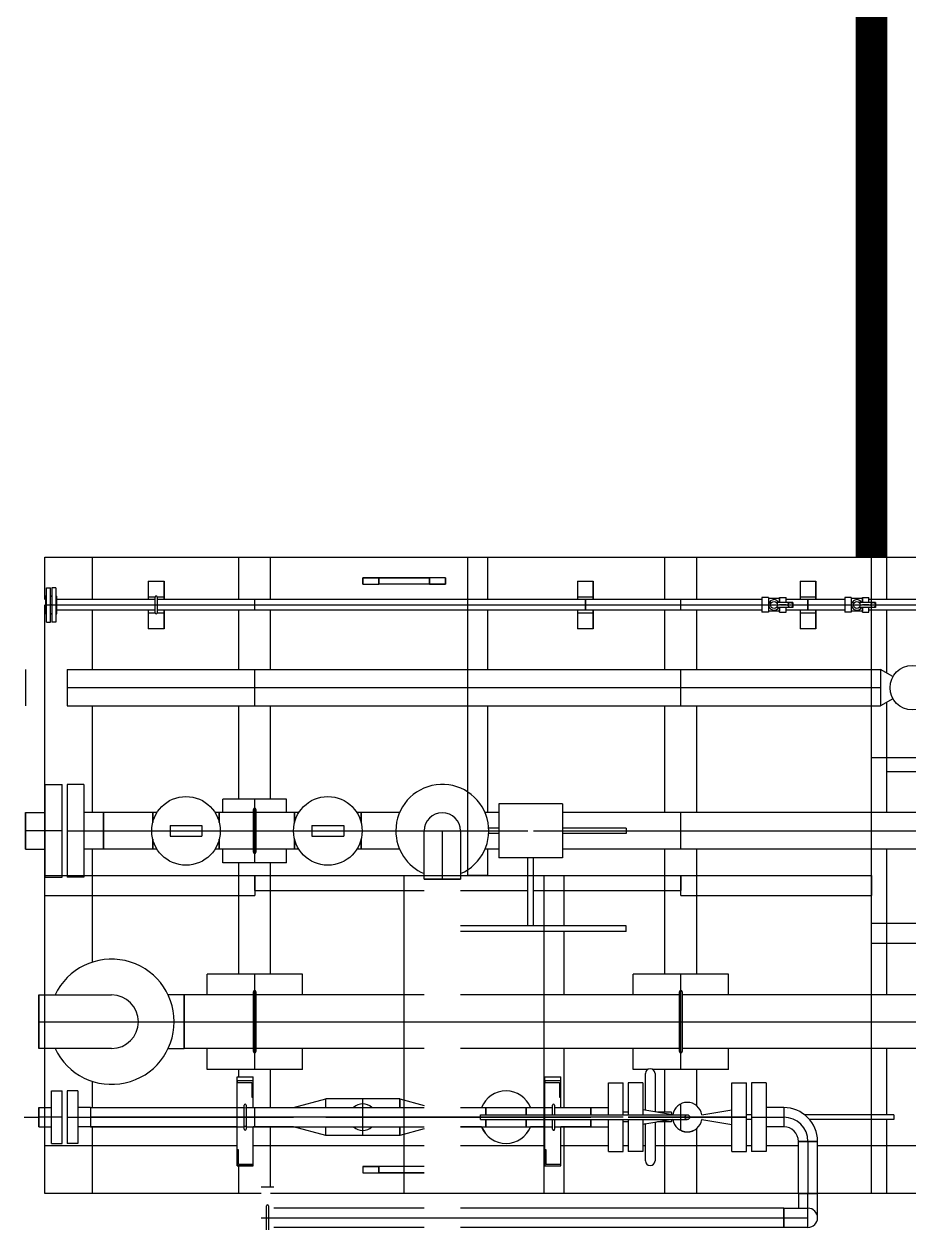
# Model space of a CAD drawing. Header units: inches. Extents: x 517790 to 538444, y 301815 to 302461.
# Drawn here: x 517889.064 to 517891.691, y 302305.883 to 302309.46 of the extents above; entities that cross this region are included whole.
import ezdxf

# ---------------------------------------------------------------- set-up
doc = ezdxf.new("R2010")
doc.units = ezdxf.units.IN
doc.header["$MEASUREMENT"] = 0
doc.layers.add('电气-接地设计-接地线', color=3, linetype='接地线')
doc.layers.add('硅胶总平面底图 工艺装置区', color=253, linetype='Continuous')
doc.styles.add('EESLTYPE', font='TXT.shx')
doc.linetypes.add('接地线', pattern='A,500,["/",EESLTYPE,S=200,R=0,X=0,Y=-100],-200,60,-200', length=960)

msp = doc.modelspace()

# ---------------------------------------------------------------- linework, layer by layer
at = {"layer": '电气-接地设计-接地线', "color": 1, "linetype": '接地线', "ltscale": 0.005, "const_width": 0.0944}
msp.add_lwpolyline([(517891.5799, 302307.8785), (517891.5799, 302321.5662)], dxfattribs=at)
at = {"layer": '硅胶总平面底图 工艺装置区', "color": 253, "linetype": 'Continuous', "lineweight": -3}
for p, q in [((517889.1255, 302307.7526), (517889.1255, 302307.8785)), ((517889.1255, 302307.8785), (517894.9933, 302307.8785)), ((517889.1255, 302307.8785), (517889.2671, 302307.8785)), ((517889.1255, 302307.7526), (517889.1255, 302307.8785)), ((517889.2671, 302307.7526), (517889.2671, 302307.8785)), ((517889.7014, 302307.7526), (517889.7014, 302307.8785)), ((517889.7014, 302307.8785), (517889.7958, 302307.8785)), ((517889.7958, 302307.7526), (517889.7958, 302307.8785)), ((517890.381, 302307.7526), (517890.381, 302307.8785)), ((517890.381, 302307.8785), (517890.4405, 302307.8785)), ((517890.4405, 302307.7526), (517890.4405, 302307.8785)), ((517890.9663, 302307.7526), (517890.9663, 302307.8785)), ((517890.9663, 302307.8785), (517891.0607, 302307.8785)), ((517891.0607, 302307.7526), (517891.0607, 302307.8785)), ((517891.5799, 302307.7526), (517891.5799, 302307.8785)), ((517891.5799, 302307.8785), (517891.6252, 302307.8785)), ((517891.6252, 302307.7526), (517891.6252, 302307.8785)), ((517889.4323, 302307.8077), (517889.4795, 302307.8077)), ((517889.4323, 302307.8077), (517889.4795, 302307.8077)), ((517889.4323, 302307.8077), (517889.4323, 302307.7526)), ((517889.4323, 302307.8077), (517889.4323, 302307.7526)), ((517889.4795, 302307.7526), (517889.4795, 302307.8077)), ((517889.4795, 302307.8077), (517889.4795, 302307.7526)), ((517890.0695, 302307.8171), (517890.0695, 302307.7982)), ((517890.0695, 302307.7982), (517890.0695, 302307.8171)), ((517890.1167, 302307.8171), (517890.0695, 302307.8171)), ((517890.0695, 302307.8171), (517890.1167, 302307.8171)), ((517890.0695, 302307.7982), (517890.1167, 302307.7982)), ((517890.0695, 302307.7982), (517890.1167, 302307.7982)), ((517890.1167, 302307.7982), (517890.1167, 302307.8171)), ((517890.1167, 302307.8171), (517890.1167, 302307.7982)), ((517890.1167, 302307.8171), (517890.2678, 302307.8171)), ((517890.2678, 302307.8171), (517890.1167, 302307.8171)), ((517890.1167, 302307.7982), (517890.1167, 302307.8171)), ((517890.2678, 302307.7982), (517890.1167, 302307.7982)), ((517890.2678, 302307.7982), (517890.1167, 302307.7982)), ((517890.315, 302307.8171), (517890.2678, 302307.8171)), ((517890.315, 302307.8171), (517890.2678, 302307.8171)), ((517890.2678, 302307.8171), (517890.2678, 302307.7982)), ((517890.2678, 302307.7982), (517890.2678, 302307.8171)), ((517890.2678, 302307.7982), (517890.2678, 302307.8171)), ((517890.2678, 302307.7982), (517890.315, 302307.7982)), ((517890.315, 302307.7982), (517890.2678, 302307.7982)), ((517890.315, 302307.7982), (517890.315, 302307.8171)), ((517890.315, 302307.8171), (517890.315, 302307.7982)), ((517890.7067, 302307.8077), (517890.7067, 302307.7526)), ((517890.7067, 302307.8077), (517890.7067, 302307.7526)), ((517890.7067, 302307.8077), (517890.7539, 302307.8077)), ((517890.7067, 302307.8077), (517890.7539, 302307.8077)), ((517890.7539, 302307.7526), (517890.7539, 302307.8077)), ((517890.7539, 302307.8077), (517890.7539, 302307.7526)), ((517891.3675, 302307.8077), (517891.4147, 302307.8077)), ((517891.3675, 302307.8077), (517891.4147, 302307.8077)), ((517891.3675, 302307.8077), (517891.3675, 302307.7526)), ((517891.3675, 302307.8077), (517891.3675, 302307.7526)), ((517891.4147, 302307.7526), (517891.4147, 302307.8077)), ((517891.4147, 302307.8077), (517891.4147, 302307.7526)), ((517889.1274, 302307.7631), (517889.1274, 302307.7369)), ((517889.1302, 302307.7631), (517889.1274, 302307.7631)), ((517889.1302, 302307.7369), (517889.1302, 302307.7878)), ((517889.1302, 302307.7878), (517889.1422, 302307.7878)), ((517889.1422, 302307.7369), (517889.1422, 302307.7878)), ((517889.1422, 302307.7631), (517889.1464, 302307.7631)), ((517889.1464, 302307.7631), (517889.1422, 302307.7631)), ((517889.1464, 302307.7878), (517889.1464, 302307.7369)), ((517889.1585, 302307.7878), (517889.1464, 302307.7878)), ((517889.1585, 302307.7878), (517889.1585, 302307.7369)), ((517889.1585, 302307.7631), (517889.1613, 302307.7631)), ((517889.1613, 302307.7369), (517889.1613, 302307.7631)), ((517889.4323, 302307.7605), (517889.4323, 302307.7526)), ((517889.4323, 302307.7605), (517889.4323, 302307.7526)), ((517889.4531, 302307.7605), (517889.4323, 302307.7605)), ((517889.4531, 302307.7605), (517889.4323, 302307.7605)), ((517889.4531, 302307.7133), (517889.4531, 302307.7605)), ((517889.4795, 302307.7605), (517889.4588, 302307.7605)), ((517889.4795, 302307.7605), (517889.4588, 302307.7605)), ((517889.4588, 302307.7605), (517889.4588, 302307.7133)), ((517889.4795, 302307.7526), (517889.4795, 302307.7605)), ((517889.4795, 302307.7526), (517889.4795, 302307.7605)), ((517890.7067, 302307.7605), (517890.7067, 302307.7526)), ((517890.7067, 302307.7605), (517890.7067, 302307.7526)), ((517890.7539, 302307.7605), (517890.7067, 302307.7605)), ((517890.7539, 302307.7605), (517890.7067, 302307.7605)), ((517890.7539, 302307.7526), (517890.7539, 302307.7605)), ((517890.7539, 302307.7526), (517890.7539, 302307.7605)), ((517891.2544, 302307.7586), (517891.2544, 302307.7369)), ((517891.2739, 302307.7586), (517891.2544, 302307.7586)), ((517891.2739, 302307.7586), (517891.2739, 302307.7369)), ((517891.3069, 302307.744), (517891.3069, 302307.7586)), ((517891.3069, 302307.7586), (517891.3264, 302307.7586)), ((517891.3264, 302307.744), (517891.3264, 302307.7586)), ((517891.4147, 302307.7605), (517891.3675, 302307.7605)), ((517891.4147, 302307.7605), (517891.3675, 302307.7605)), ((517891.3675, 302307.7605), (517891.3675, 302307.7526)), ((517891.3675, 302307.7605), (517891.3675, 302307.7526)), ((517891.4147, 302307.7526), (517891.4147, 302307.7605)), ((517891.4147, 302307.7526), (517891.4147, 302307.7605)), ((517891.5003, 302307.7586), (517891.5003, 302307.7369)), ((517891.5198, 302307.7586), (517891.5003, 302307.7586)), ((517891.5198, 302307.7586), (517891.5198, 302307.7369)), ((517891.5527, 302307.744), (517891.5527, 302307.7586)), ((517891.5527, 302307.7586), (517891.5722, 302307.7586)), ((517891.5722, 302307.744), (517891.5722, 302307.7586)), ((517889.1255, 302307.7211), (517889.1255, 302307.7369)), ((517889.1255, 302307.1206), (517889.1255, 302307.7211)), ((517889.1274, 302307.7369), (517889.1274, 302307.7106)), ((517889.1274, 302307.7369), (517889.1438, 302307.7369)), ((517889.1302, 302307.6859), (517889.1302, 302307.7369)), ((517889.1422, 302307.7369), (517889.1438, 302307.7369)), ((517889.1422, 302307.6859), (517889.1422, 302307.7369)), ((517889.1464, 302307.7369), (517889.1448, 302307.7369)), ((517889.1448, 302307.7369), (517889.1613, 302307.7369)), ((517889.1464, 302307.7369), (517889.1464, 302307.6859)), ((517889.1585, 302307.7369), (517889.1585, 302307.6859)), ((517889.4531, 302307.7526), (517889.1613, 302307.7526)), ((517889.1613, 302307.7106), (517889.1613, 302307.7369)), ((517889.1613, 302307.7369), (517889.4531, 302307.7369)), ((517889.4531, 302307.7211), (517889.1613, 302307.7211)), ((517889.2671, 302307.5454), (517889.2671, 302307.7211)), ((517889.4323, 302307.7211), (517889.4323, 302307.6661)), ((517889.4323, 302307.7211), (517889.4323, 302307.6661)), ((517889.4323, 302307.7211), (517889.4323, 302307.7133)), ((517889.4323, 302307.7211), (517889.4323, 302307.7133)), ((517889.4531, 302307.7369), (517889.4588, 302307.7369)), ((517891.2544, 302307.7526), (517889.4588, 302307.7526)), ((517889.4588, 302307.7369), (517891.2544, 302307.7369)), ((517891.2544, 302307.7211), (517889.4588, 302307.7211)), ((517889.4795, 302307.6661), (517889.4795, 302307.7211)), ((517889.4795, 302307.7211), (517889.4795, 302307.6661)), ((517889.4795, 302307.7133), (517889.4795, 302307.7211)), ((517889.4795, 302307.7133), (517889.4795, 302307.7211)), ((517889.7014, 302307.5454), (517889.7014, 302307.7211)), ((517889.7486, 302307.7211), (517889.7486, 302307.7526)), ((517889.7958, 302307.5454), (517889.7958, 302307.7211)), ((517890.381, 302307.7211), (517890.381, 302307.7526)), ((517890.381, 302307.5454), (517890.381, 302307.7211)), ((517890.4405, 302307.5454), (517890.4405, 302307.7211)), ((517890.7067, 302307.7211), (517890.7067, 302307.7133)), ((517890.7067, 302307.7211), (517890.7067, 302307.7133)), ((517890.7067, 302307.7211), (517890.7067, 302307.6661)), ((517890.7067, 302307.7211), (517890.7067, 302307.6661)), ((517890.7303, 302307.7526), (517890.7303, 302307.7211)), ((517890.7303, 302307.7211), (517890.7303, 302307.7526)), ((517890.7539, 302307.7133), (517890.7539, 302307.7211)), ((517890.7539, 302307.7133), (517890.7539, 302307.7211)), ((517890.7539, 302307.6661), (517890.7539, 302307.7211)), ((517890.7539, 302307.7211), (517890.7539, 302307.6661)), ((517890.9663, 302307.5454), (517890.9663, 302307.7211)), ((517891.0135, 302307.7211), (517891.0135, 302307.7526)), ((517891.0607, 302307.5454), (517891.0607, 302307.7211)), ((517891.2544, 302307.7369), (517891.2709, 302307.7369)), ((517891.2544, 302307.7369), (517891.2544, 302307.7152)), ((517891.2544, 302307.7369), (517891.2709, 302307.7369)), ((517891.2709, 302307.7369), (517891.2739, 302307.7369)), ((517891.3069, 302307.7556), (517891.2739, 302307.7556)), ((517891.2739, 302307.7369), (517891.2803, 302307.7369)), ((517891.2739, 302307.7369), (517891.2739, 302307.7152)), ((517891.2803, 302307.7369), (517891.3069, 302307.7369)), ((517891.3461, 302307.744), (517891.2976, 302307.744)), ((517891.3461, 302307.7298), (517891.2976, 302307.7298)), ((517891.3069, 302307.7556), (517891.3069, 302307.744)), ((517891.3069, 302307.7369), (517891.3069, 302307.7369)), ((517891.3264, 302307.7369), (517891.3069, 302307.7369)), ((517891.3069, 302307.7298), (517891.3069, 302307.7182)), ((517891.3069, 302307.7152), (517891.3069, 302307.7298)), ((517891.3099, 302307.7369), (517891.3461, 302307.7369)), ((517891.5003, 302307.7526), (517891.3264, 302307.7526)), ((517891.3264, 302307.7152), (517891.3264, 302307.7298)), ((517891.5003, 302307.7211), (517891.3264, 302307.7211)), ((517891.3461, 302307.744), (517891.3461, 302307.7369)), ((517891.3461, 302307.7369), (517891.3461, 302307.7298)), ((517891.3461, 302307.7369), (517891.5003, 302307.7369)), ((517891.3675, 302307.7211), (517891.3675, 302307.7133)), ((517891.3675, 302307.7211), (517891.3675, 302307.7133)), ((517891.3675, 302307.7211), (517891.3675, 302307.6661)), ((517891.3675, 302307.7211), (517891.3675, 302307.6661)), ((517891.3911, 302307.7211), (517891.3911, 302307.7526)), ((517891.3911, 302307.7526), (517891.3911, 302307.7211)), ((517891.4147, 302307.7133), (517891.4147, 302307.7211)), ((517891.4147, 302307.7133), (517891.4147, 302307.7211)), ((517891.4147, 302307.6661), (517891.4147, 302307.7211)), ((517891.4147, 302307.7211), (517891.4147, 302307.6661)), ((517891.5003, 302307.7369), (517891.5168, 302307.7369)), ((517891.5003, 302307.7369), (517891.5003, 302307.7152)), ((517891.5003, 302307.7369), (517891.5168, 302307.7369)), ((517891.5168, 302307.7369), (517891.5198, 302307.7369)), ((517891.5527, 302307.7556), (517891.5198, 302307.7556)), ((517891.5198, 302307.7369), (517891.5262, 302307.7369)), ((517891.5198, 302307.7369), (517891.5198, 302307.7152)), ((517891.5262, 302307.7369), (517891.5527, 302307.7369)), ((517891.5919, 302307.744), (517891.5434, 302307.744)), ((517891.5919, 302307.7298), (517891.5434, 302307.7298)), ((517891.5527, 302307.7556), (517891.5527, 302307.744)), ((517891.5527, 302307.7369), (517891.5527, 302307.7369)), ((517891.5722, 302307.7369), (517891.5527, 302307.7369)), ((517891.5527, 302307.7298), (517891.5527, 302307.7182)), ((517891.5527, 302307.7152), (517891.5527, 302307.7298)), ((517891.5557, 302307.7369), (517891.5919, 302307.7369)), ((517891.7522, 302307.7526), (517891.5722, 302307.7526)), ((517891.5722, 302307.7152), (517891.5722, 302307.7298)), ((517891.7522, 302307.7211), (517891.5722, 302307.7211)), ((517891.5799, 302307.7211), (517891.5799, 302307.7526)), ((517891.5799, 302307.5454), (517891.5799, 302307.7211)), ((517891.5919, 302307.744), (517891.5919, 302307.7369)), ((517891.5919, 302307.7369), (517891.5919, 302307.7298)), ((517891.5919, 302307.7369), (517891.7522, 302307.7369)), ((517891.6252, 302307.5346), (517891.6252, 302307.7211)), ((517889.1302, 302307.7106), (517889.1274, 302307.7106)), ((517889.1302, 302307.6859), (517889.1422, 302307.6859)), ((517889.1422, 302307.7106), (517889.1464, 302307.7106)), ((517889.1464, 302307.7106), (517889.1422, 302307.7106)), ((517889.1585, 302307.6859), (517889.1464, 302307.6859)), ((517889.1585, 302307.7106), (517889.1613, 302307.7106)), ((517889.4323, 302307.7133), (517889.4531, 302307.7133)), ((517889.4323, 302307.7133), (517889.4531, 302307.7133)), ((517889.4588, 302307.7133), (517889.4795, 302307.7133)), ((517889.4588, 302307.7133), (517889.4795, 302307.7133)), ((517890.7067, 302307.7133), (517890.7539, 302307.7133)), ((517890.7067, 302307.7133), (517890.7539, 302307.7133)), ((517891.2739, 302307.7152), (517891.2544, 302307.7152)), ((517891.3069, 302307.7182), (517891.2739, 302307.7182)), ((517891.3069, 302307.7152), (517891.3264, 302307.7152)), ((517891.3675, 302307.7133), (517891.4147, 302307.7133)), ((517891.3675, 302307.7133), (517891.4147, 302307.7133)), ((517891.5198, 302307.7152), (517891.5003, 302307.7152)), ((517891.5527, 302307.7182), (517891.5198, 302307.7182)), ((517891.5527, 302307.7152), (517891.5722, 302307.7152)), ((517889.4795, 302307.6661), (517889.4323, 302307.6661)), ((517889.4795, 302307.6661), (517889.4323, 302307.6661)), ((517890.7539, 302307.6661), (517890.7067, 302307.6661)), ((517890.7539, 302307.6661), (517890.7067, 302307.6661)), ((517891.4147, 302307.6661), (517891.3675, 302307.6661)), ((517891.4147, 302307.6661), (517891.3675, 302307.6661)), ((517889.0686, 302307.5454), (517889.0686, 302307.4914)), ((517889.1916, 302307.5454), (517889.1916, 302307.4375)), ((517889.1916, 302307.5454), (517891.6064, 302307.5454)), ((517889.7486, 302307.4375), (517889.7486, 302307.5454)), ((517890.381, 302307.4375), (517890.381, 302307.5454)), ((517891.0135, 302307.4375), (517891.0135, 302307.5454)), ((517891.5799, 302307.4375), (517891.5799, 302307.5454)), ((517891.6064, 302307.5454), (517891.6064, 302307.4375)), ((517891.6064, 302307.5454), (517891.6064, 302307.4914)), ((517891.6434, 302307.5242), (517891.6064, 302307.5454)), ((517889.0686, 302307.4914), (517889.0686, 302307.4914)), ((517889.0686, 302307.4914), (517889.0686, 302307.4914)), ((517889.0686, 302307.4914), (517889.0686, 302307.4375)), ((517891.6064, 302307.4914), (517889.1916, 302307.4914)), ((517891.6064, 302307.4914), (517891.6064, 302307.4375)), ((517889.1916, 302307.4375), (517891.6064, 302307.4375)), ((517889.2671, 302307.1206), (517889.2671, 302307.4375)), ((517889.7014, 302307.161), (517889.7014, 302307.4375)), ((517889.7958, 302307.161), (517889.7958, 302307.4375)), ((517890.381, 302307.182), (517890.381, 302307.4375)), ((517890.4405, 302307.1206), (517890.4405, 302307.4375)), ((517890.9663, 302307.1206), (517890.9663, 302307.4375)), ((517891.0607, 302307.1206), (517891.0607, 302307.4375)), ((517891.5799, 302307.1206), (517891.5799, 302307.4375)), ((517891.6434, 302307.4586), (517891.6064, 302307.4375)), ((517891.6252, 302307.1206), (517891.6252, 302307.4483)), ((517891.5799, 302307.2838), (517891.6252, 302307.2838)), ((517891.6252, 302307.2838), (517892.0924, 302307.2838)), ((517891.6252, 302307.2432), (517892.0924, 302307.2432)), ((517889.127, 302307.0666), (517889.127, 302307.2045)), ((517889.127, 302307.2045), (517889.1765, 302307.2045)), ((517889.1765, 302307.0666), (517889.1765, 302307.2045)), ((517889.1916, 302307.2045), (517889.1916, 302307.0666)), ((517889.2411, 302307.2045), (517889.1916, 302307.2045)), ((517889.2411, 302307.2045), (517889.2411, 302307.0666)), ((517889.6542, 302307.1206), (517889.6542, 302307.161)), ((517889.843, 302307.161), (517889.6542, 302307.161)), ((517889.7486, 302306.9722), (517889.7486, 302307.161)), ((517889.843, 302307.1206), (517889.843, 302307.161)), ((517890.381, 302306.9513), (517890.381, 302307.182)), ((517889.0686, 302307.1206), (517889.0686, 302307.0666)), ((517889.0686, 302307.0666), (517889.0686, 302307.1206)), ((517889.0686, 302307.1206), (517889.127, 302307.1206)), ((517889.1255, 302307.0127), (517889.1255, 302307.1206)), ((517889.2995, 302307.1206), (517889.2411, 302307.1206)), ((517889.2995, 302307.1206), (517889.2995, 302307.0666)), ((517889.2995, 302307.0127), (517889.2995, 302307.1206)), ((517889.4458, 302307.1206), (517889.2995, 302307.1206)), ((517889.4458, 302307.1206), (517889.4458, 302307.0917)), ((517889.4582, 302307.1206), (517889.4458, 302307.1206)), ((517889.4458, 302307.0916), (517889.4458, 302307.1206)), ((517889.6434, 302307.1206), (517889.6311, 302307.1206)), ((517889.6434, 302307.0916), (517889.6434, 302307.1206)), ((517889.7448, 302307.1206), (517889.6434, 302307.1206)), ((517889.6434, 302307.1206), (517889.6434, 302307.0916)), ((517889.7448, 302307.0034), (517889.7448, 302307.1299)), ((517889.7523, 302307.1299), (517889.7523, 302307.0034)), ((517889.8669, 302307.1206), (517889.7523, 302307.1206)), ((517889.8669, 302307.1206), (517889.8669, 302307.0917)), ((517889.8792, 302307.1206), (517889.8669, 302307.1206)), ((517889.8669, 302307.0916), (517889.8669, 302307.1206)), ((517890.0645, 302307.1206), (517890.0521, 302307.1206)), ((517890.0645, 302307.1206), (517890.0645, 302307.0916)), ((517890.0645, 302307.0916), (517890.0645, 302307.1206)), ((517890.1786, 302307.1206), (517890.0645, 302307.1206)), ((517890.4735, 302307.1206), (517890.4324, 302307.1206)), ((517890.4735, 302307.1469), (517890.4735, 302306.9864)), ((517890.6623, 302307.1469), (517890.4735, 302307.1469)), ((517890.6623, 302307.1469), (517890.6623, 302306.9864)), ((517892.0024, 302307.1206), (517890.6623, 302307.1206)), ((517891.0135, 302307.0127), (517891.0135, 302307.1206)), ((517891.5799, 302307.0127), (517891.5799, 302307.1206)), ((517889.4974, 302307.0824), (517889.5446, 302307.0824)), ((517889.4974, 302307.0824), (517889.4974, 302307.0509)), ((517889.5446, 302307.0824), (517889.5918, 302307.0824)), ((517889.5918, 302307.0824), (517889.5918, 302307.0509)), ((517889.9185, 302307.0824), (517889.9657, 302307.0824)), ((517889.9185, 302307.0824), (517889.9185, 302307.0509)), ((517889.9657, 302307.0824), (517890.0129, 302307.0824)), ((517890.0129, 302307.0824), (517890.0129, 302307.0509)), ((517889.0686, 302307.0666), (517889.0686, 302307.0666)), ((517889.0686, 302307.0666), (517889.0686, 302307.0666)), ((517889.0686, 302307.0666), (517889.0686, 302307.0127)), ((517889.1765, 302307.0666), (517889.0686, 302307.0666)), ((517889.0686, 302307.0127), (517889.0686, 302307.0666)), ((517889.127, 302306.9288), (517889.127, 302307.0666)), ((517889.1765, 302306.9288), (517889.1765, 302307.0666)), ((517889.1916, 302307.0666), (517889.2995, 302307.0666)), ((517889.1916, 302307.0666), (517889.1916, 302306.9288)), ((517889.2411, 302307.0666), (517889.2411, 302306.9288)), ((517889.2995, 302307.0666), (517889.2995, 302307.0127)), ((517889.2995, 302307.0666), (517889.4427, 302307.0666)), ((517889.4427, 302307.0666), (517889.4458, 302307.0666)), ((517889.4458, 302307.0666), (517889.6434, 302307.0666)), ((517889.4458, 302307.0666), (517889.4458, 302307.0666)), ((517889.4458, 302307.0416), (517889.4458, 302307.0127)), ((517889.4458, 302307.0127), (517889.4458, 302307.0416)), ((517889.4974, 302307.0509), (517889.5446, 302307.0509)), ((517889.5446, 302307.0509), (517889.5918, 302307.0509)), ((517889.6434, 302307.0666), (517889.6465, 302307.0666)), ((517889.6434, 302307.0666), (517889.6434, 302307.0666)), ((517889.6434, 302307.0666), (517889.6434, 302307.0666)), ((517889.6434, 302307.0127), (517889.6434, 302307.0416)), ((517889.6434, 302307.0416), (517889.6434, 302307.0127)), ((517889.6465, 302307.0666), (517889.7448, 302307.0666)), ((517889.7448, 302307.0666), (517889.7523, 302307.0666)), ((517889.7523, 302307.0666), (517889.8638, 302307.0666)), ((517889.8638, 302307.0666), (517889.8669, 302307.0666)), ((517889.8669, 302307.0666), (517890.0645, 302307.0666)), ((517889.8669, 302307.0666), (517889.8669, 302307.0666)), ((517889.8669, 302307.0416), (517889.8669, 302307.0127)), ((517889.8669, 302307.0127), (517889.8669, 302307.0416)), ((517889.9185, 302307.0509), (517889.9657, 302307.0509)), ((517889.9657, 302307.0509), (517890.0129, 302307.0509)), ((517890.0645, 302307.0666), (517890.0644, 302307.0666)), ((517890.0645, 302307.0666), (517890.0645, 302307.0666)), ((517890.0645, 302307.0666), (517890.0676, 302307.0666)), ((517890.0645, 302307.0416), (517890.0645, 302307.0127)), ((517890.0645, 302307.0127), (517890.0645, 302307.0416)), ((517890.0676, 302307.0666), (517890.1676, 302307.0666)), ((517890.1676, 302307.0666), (517890.2067, 302307.0666)), ((517890.2067, 302307.0666), (517890.2067, 302307.0666)), ((517890.2067, 302307.0666), (517890.4043, 302307.0666)), ((517890.2516, 302306.9228), (517890.2516, 302307.0666)), ((517890.3055, 302307.0666), (517890.3055, 302306.9228)), ((517890.3595, 302307.0666), (517890.3595, 302306.9228)), ((517890.4043, 302307.0666), (517890.4043, 302307.0666)), ((517890.4043, 302307.0666), (517890.4043, 302307.0666)), ((517890.4043, 302307.0666), (517890.5599, 302307.0666)), ((517890.4735, 302307.0747), (517890.4432, 302307.0747)), ((517890.4735, 302307.0586), (517890.4432, 302307.0586)), ((517890.576, 302307.0666), (517890.8511, 302307.0666)), ((517890.8511, 302307.0747), (517890.6623, 302307.0747)), ((517890.8511, 302307.0586), (517890.6623, 302307.0586)), ((517890.8511, 302307.0747), (517890.8511, 302307.0586)), ((517890.8511, 302307.0666), (517892.0024, 302307.0666)), ((517889.0686, 302307.0127), (517889.127, 302307.0127)), ((517889.1255, 302306.5797), (517889.1255, 302307.0127)), ((517889.2995, 302307.0127), (517889.2411, 302307.0127)), ((517889.2671, 302306.6772), (517889.2671, 302307.0127)), ((517889.4458, 302307.0127), (517889.2995, 302307.0127)), ((517889.4582, 302307.0127), (517889.4458, 302307.0127)), ((517889.6434, 302307.0127), (517889.6311, 302307.0127)), ((517889.7448, 302307.0127), (517889.6434, 302307.0127)), ((517889.6542, 302306.9722), (517889.6542, 302307.0127)), ((517889.8669, 302307.0127), (517889.7523, 302307.0127)), ((517889.843, 302306.9722), (517889.843, 302307.0127)), ((517889.8792, 302307.0127), (517889.8669, 302307.0127)), ((517890.0645, 302307.0127), (517890.0521, 302307.0127)), ((517890.1786, 302307.0127), (517890.0645, 302307.0127)), ((517890.4735, 302307.0127), (517890.4324, 302307.0127)), ((517890.4405, 302306.9345), (517890.4405, 302307.0127)), ((517892.0024, 302307.0127), (517890.6623, 302307.0127)), ((517890.9663, 302306.6418), (517890.9663, 302307.0127)), ((517891.0607, 302306.6418), (517891.0607, 302307.0127)), ((517891.5799, 302306.5797), (517891.5799, 302307.0127)), ((517891.6252, 302306.5797), (517891.6252, 302307.0127)), ((517889.843, 302306.9722), (517889.6542, 302306.9722)), ((517889.7014, 302306.6418), (517889.7014, 302306.9722)), ((517889.7958, 302306.6418), (517889.7958, 302306.9722)), ((517890.6623, 302306.9864), (517890.4735, 302306.9864)), ((517890.5599, 302306.7844), (517890.5599, 302306.9864)), ((517890.576, 302306.7844), (517890.576, 302306.9864)), ((517889.1255, 302306.875), (517889.1255, 302306.9345)), ((517889.1255, 302306.9345), (517889.127, 302306.9345)), ((517889.127, 302306.9345), (517889.1765, 302306.9345)), ((517889.1765, 302306.9345), (517889.1916, 302306.9345)), ((517889.1916, 302306.9345), (517889.2411, 302306.9345)), ((517889.2411, 302306.9345), (517889.7486, 302306.9345)), ((517889.7486, 302306.9345), (517889.7486, 302306.875)), ((517889.7486, 302306.9345), (517890.2516, 302306.9345)), ((517889.7486, 302306.8892), (517889.7486, 302306.9345)), ((517890.1922, 302306.9345), (517890.2516, 302306.9345)), ((517890.1922, 302306.5797), (517890.1922, 302306.9345)), ((517890.2516, 302306.9345), (517890.3595, 302306.9345)), ((517890.3595, 302306.9345), (517890.5599, 302306.9345)), ((517890.381, 302306.9345), (517890.381, 302306.9513)), ((517890.4405, 302306.9345), (517890.381, 302306.9345)), ((517890.5599, 302306.9345), (517890.576, 302306.9345)), ((517890.576, 302306.9345), (517891.0135, 302306.9345)), ((517890.6076, 302306.7844), (517890.6076, 302306.9345)), ((517890.6076, 302306.9345), (517890.6671, 302306.9345)), ((517890.6671, 302306.7844), (517890.6671, 302306.9345)), ((517891.0135, 302306.9345), (517891.0135, 302306.8892)), ((517891.0135, 302306.875), (517891.0135, 302306.9345)), ((517891.0135, 302306.9345), (517891.5799, 302306.9345)), ((517891.5799, 302306.9345), (517891.5799, 302306.875)), ((517889.127, 302306.9288), (517889.1765, 302306.9288)), ((517889.2411, 302306.9288), (517889.1916, 302306.9288)), ((517890.2516, 302306.9228), (517890.3595, 302306.9228)), ((517890.3595, 302306.9228), (517890.2516, 302306.9228)), ((517890.3055, 302306.9228), (517890.3055, 302306.9228)), ((517890.3055, 302306.9228), (517890.3055, 302306.9228)), ((517889.1255, 302306.875), (517889.7486, 302306.875)), ((517889.7486, 302306.8892), (517890.2516, 302306.8892)), ((517890.3595, 302306.8892), (517890.5599, 302306.8892)), ((517890.576, 302306.8892), (517891.0135, 302306.8892)), ((517891.0135, 302306.875), (517891.5799, 302306.875)), ((517891.5799, 302306.7929), (517892.2879, 302306.7929)), ((517891.5799, 302306.7334), (517891.5799, 302306.7929)), ((517890.8511, 302306.7844), (517890.3595, 302306.7844)), ((517890.8511, 302306.7683), (517890.3595, 302306.7683)), ((517890.6076, 302306.7683), (517890.6076, 302306.7844)), ((517890.6076, 302306.5797), (517890.6076, 302306.7683)), ((517890.6671, 302306.5797), (517890.6671, 302306.7683)), ((517890.8511, 302306.7683), (517890.8511, 302306.7844)), ((517891.5799, 302306.7334), (517892.3501, 302306.7334)), ((517889.607, 302306.5797), (517889.607, 302306.6418)), ((517889.8902, 302306.6418), (517889.607, 302306.6418)), ((517889.7486, 302306.3586), (517889.7486, 302306.6418)), ((517889.8902, 302306.5797), (517889.8902, 302306.6418)), ((517890.8719, 302306.5797), (517890.8719, 302306.6418)), ((517891.1551, 302306.6418), (517890.8719, 302306.6418)), ((517891.0135, 302306.3586), (517891.0135, 302306.6418)), ((517891.1551, 302306.5797), (517891.1551, 302306.6418)), ((517889.108, 302306.5797), (517889.108, 302306.4208)), ((517889.108, 302306.5797), (517889.3238, 302306.5797)), ((517889.108, 302306.4208), (517889.108, 302306.5797)), ((517889.1255, 302306.4208), (517889.1255, 302306.5797)), ((517889.5396, 302306.5797), (517889.4918, 302306.5797)), ((517889.5396, 302306.5002), (517889.5396, 302306.5797)), ((517889.7448, 302306.5797), (517889.5396, 302306.5797)), ((517889.5396, 302306.5797), (517889.5396, 302306.5002)), ((517889.7448, 302306.4115), (517889.7448, 302306.589)), ((517889.7523, 302306.589), (517889.7523, 302306.4115)), ((517890.2516, 302306.5797), (517889.7523, 302306.5797)), ((517890.1922, 302306.4208), (517890.1922, 302306.5797)), ((517891.0097, 302306.5797), (517890.3595, 302306.5797)), ((517890.6076, 302306.4208), (517890.6076, 302306.5797)), ((517891.0097, 302306.4115), (517891.0097, 302306.589)), ((517891.0173, 302306.589), (517891.0173, 302306.4115)), ((517891.8143, 302306.5797), (517891.0173, 302306.5797)), ((517891.5799, 302306.4208), (517891.5799, 302306.5797)), ((517889.108, 302306.5002), (517889.108, 302306.5002)), ((517889.108, 302306.5002), (517889.108, 302306.5002)), ((517889.108, 302306.5002), (517889.3238, 302306.5002)), ((517889.3238, 302306.5002), (517889.5096, 302306.5002)), ((517889.5096, 302306.5002), (517889.5396, 302306.5002)), ((517889.5396, 302306.5002), (517889.5395, 302306.5002)), ((517889.5395, 302306.5002), (517889.5395, 302306.5002)), ((517889.5396, 302306.5002), (517889.7448, 302306.5002)), ((517889.5396, 302306.4208), (517889.5396, 302306.5002)), ((517889.5396, 302306.5002), (517889.5396, 302306.4208)), ((517889.7448, 302306.5002), (517889.7523, 302306.5002)), ((517889.7523, 302306.5002), (517890.2516, 302306.5002)), ((517890.2516, 302306.5002), (517890.3595, 302306.5002)), ((517890.3595, 302306.5002), (517891.0097, 302306.5002)), ((517891.0097, 302306.5002), (517891.0173, 302306.5002)), ((517891.0173, 302306.5002), (517891.7671, 302306.5002)), ((517889.3238, 302306.4208), (517889.108, 302306.4208)), ((517889.1255, 302306.2455), (517889.1255, 302306.4208)), ((517889.4918, 302306.4208), (517889.5396, 302306.4208)), ((517889.7448, 302306.4208), (517889.5396, 302306.4208)), ((517889.607, 302306.3586), (517889.607, 302306.4208)), ((517890.2516, 302306.4208), (517889.7523, 302306.4208)), ((517889.8902, 302306.3586), (517889.8902, 302306.4208)), ((517890.1922, 302306.2677), (517890.1922, 302306.4208)), ((517891.0097, 302306.4208), (517890.3595, 302306.4208)), ((517890.6076, 302306.2455), (517890.6076, 302306.4208)), ((517890.6671, 302306.2455), (517890.6671, 302306.4208)), ((517890.8719, 302306.3586), (517890.8719, 302306.4208)), ((517891.8143, 302306.4208), (517891.0173, 302306.4208)), ((517891.1551, 302306.3586), (517891.1551, 302306.4208)), ((517891.5799, 302306.2241), (517891.5799, 302306.4208)), ((517891.6252, 302306.2241), (517891.6252, 302306.4208)), ((517889.8902, 302306.3586), (517889.607, 302306.3586)), ((517889.6963, 302306.3365), (517889.7442, 302306.3365)), ((517889.6963, 302306.2455), (517889.6963, 302306.3365)), ((517889.6963, 302306.3246), (517889.6963, 302306.3201)), ((517889.7442, 302306.3246), (517889.6963, 302306.3246)), ((517889.7014, 302306.3365), (517889.7014, 302306.3586)), ((517889.7442, 302306.2455), (517889.7442, 302306.3365)), ((517889.7442, 302306.2767), (517889.7442, 302306.3246)), ((517889.7958, 302306.2455), (517889.7958, 302306.3586)), ((517890.6097, 302306.3365), (517890.6576, 302306.3365)), ((517890.6097, 302306.3246), (517890.6097, 302306.3365)), ((517890.6097, 302306.3246), (517890.6097, 302306.3201)), ((517890.6576, 302306.3246), (517890.6097, 302306.3246)), ((517890.6576, 302306.3246), (517890.6576, 302306.3365)), ((517890.6576, 302306.2767), (517890.6576, 302306.3246)), ((517890.9149, 302306.3586), (517890.8719, 302306.3586)), ((517890.9083, 302306.2373), (517890.9083, 302306.3465)), ((517891.1551, 302306.3586), (517890.9304, 302306.3586)), ((517890.937, 302306.3465), (517890.937, 302306.2326)), ((517890.9663, 302306.2314), (517890.9663, 302306.3586)), ((517891.0607, 302306.2509), (517891.0607, 302306.3586)), ((517889.145, 302306.2171), (517889.145, 302306.295)), ((517889.145, 302306.295), (517889.1765, 302306.295)), ((517889.1765, 302306.2171), (517889.1765, 302306.295)), ((517889.1916, 302306.295), (517889.1916, 302306.2171)), ((517889.2231, 302306.295), (517889.1916, 302306.295)), ((517889.2231, 302306.295), (517889.2231, 302306.2171)), ((517889.2671, 302306.2455), (517889.2671, 302306.3233)), ((517889.6963, 302306.3201), (517889.7397, 302306.3201)), ((517889.7397, 302306.3201), (517889.7397, 302306.2767)), ((517890.6097, 302306.2455), (517890.6097, 302306.3201)), ((517890.6097, 302306.3201), (517890.6531, 302306.3201)), ((517890.6531, 302306.3201), (517890.6531, 302306.2767)), ((517890.7988, 302306.2242), (517890.7988, 302306.319)), ((517890.7988, 302306.319), (517890.8423, 302306.319)), ((517890.8423, 302306.2242), (517890.8423, 302306.319)), ((517890.8574, 302306.319), (517890.8574, 302306.2242)), ((517890.9008, 302306.319), (517890.8574, 302306.319)), ((517890.9008, 302306.319), (517890.9008, 302306.2242)), ((517891.1647, 302306.2171), (517891.1647, 302306.319)), ((517891.1647, 302306.319), (517891.2082, 302306.319)), ((517891.2082, 302306.2171), (517891.2082, 302306.319)), ((517891.2233, 302306.319), (517891.2233, 302306.2171)), ((517891.2667, 302306.319), (517891.2233, 302306.319)), ((517891.2667, 302306.319), (517891.2667, 302306.2171)), ((517889.7397, 302306.2767), (517889.7442, 302306.2767)), ((517889.8635, 302306.2455), (517889.9593, 302306.271)), ((517889.9593, 302306.2455), (517889.9593, 302306.271)), ((517889.9593, 302306.2455), (517889.9593, 302306.271)), ((517890.0695, 302306.271), (517889.9593, 302306.271)), ((517890.0695, 302306.1631), (517890.0695, 302306.271)), ((517890.1798, 302306.271), (517890.0695, 302306.271)), ((517890.1798, 302306.2455), (517890.1798, 302306.271)), ((517890.1798, 302306.271), (517890.1798, 302306.2455)), ((517890.1798, 302306.271), (517890.2516, 302306.2519)), ((517890.1922, 302306.1664), (517890.1922, 302306.2677)), ((517890.6531, 302306.2767), (517890.6576, 302306.2767)), ((517890.6576, 302306.2455), (517890.6576, 302306.2767)), ((517891.0135, 302306.1776), (517891.0135, 302306.2565)), ((517889.1074, 302306.2455), (517889.1074, 302306.2171)), ((517889.1074, 302306.2171), (517889.1074, 302306.2455)), ((517889.1074, 302306.2455), (517889.145, 302306.2455)), ((517889.1255, 302306.1886), (517889.1255, 302306.2455)), ((517889.2607, 302306.2455), (517889.2231, 302306.2455)), ((517889.2607, 302306.2455), (517889.2607, 302306.2171)), ((517889.2607, 302306.2455), (517889.2607, 302306.2171)), ((517889.2607, 302306.2455), (517889.7175, 302306.2455)), ((517889.6963, 302306.1886), (517889.6963, 302306.2455)), ((517889.7175, 302306.1812), (517889.7175, 302306.2529)), ((517889.7202, 302306.2455), (517889.7202, 302306.2433)), ((517889.7202, 302306.2455), (517889.7202, 302306.2433)), ((517889.7232, 302306.2529), (517889.7232, 302306.1812)), ((517889.7232, 302306.2455), (517890.2516, 302306.2455)), ((517889.7486, 302306.1886), (517889.7486, 302306.2455)), ((517890.3595, 302306.2455), (517890.4347, 302306.2455)), ((517890.4192, 302306.2171), (517890.4192, 302306.2242)), ((517890.4192, 302306.2242), (517891.0328, 302306.2242)), ((517890.4347, 302306.2242), (517890.4347, 302306.2455)), ((517890.4347, 302306.2455), (517890.5546, 302306.2455)), ((517890.4347, 302306.2455), (517890.4347, 302306.2242)), ((517890.5546, 302306.2242), (517890.5546, 302306.2455)), ((517890.5546, 302306.2455), (517890.5546, 302306.2242)), ((517890.5546, 302306.2455), (517890.6331, 302306.2455)), ((517890.6076, 302306.1886), (517890.6076, 302306.2455)), ((517890.6097, 302306.1886), (517890.6097, 302306.2455)), ((517890.6331, 302306.2242), (517890.6331, 302306.2529)), ((517890.6387, 302306.2529), (517890.6387, 302306.2242)), ((517890.6387, 302306.2455), (517890.7464, 302306.2455)), ((517890.7464, 302306.2455), (517890.7464, 302306.2242)), ((517890.7464, 302306.2242), (517890.7464, 302306.2455)), ((517890.7464, 302306.2455), (517890.7988, 302306.2455)), ((517890.8574, 302306.2314), (517890.8423, 302306.2314)), ((517890.9892, 302306.2242), (517890.9008, 302306.2385)), ((517890.9862, 302306.2314), (517890.9443, 302306.2314)), ((517890.9862, 302306.2314), (517890.9862, 302306.2246)), ((517891.0761, 302306.2241), (517891.1647, 302306.2385)), ((517891.0762, 302306.2241), (517891.0761, 302306.2241)), ((517891.2233, 302306.2241), (517891.2082, 302306.2241)), ((517891.3192, 302306.2455), (517891.2667, 302306.2455)), ((517891.3192, 302306.2455), (517891.3192, 302306.1886)), ((517891.3192, 302306.2455), (517891.3192, 302306.2171)), ((517891.6464, 302306.2241), (517891.3812, 302306.2241)), ((517891.5799, 302306.21), (517891.5799, 302306.2241)), ((517891.6464, 302306.2241), (517891.6464, 302306.217)), ((517889.064, 302306.2171), (517889.1074, 302306.2171)), ((517889.064, 302306.2171), (517889.064, 302306.2171)), ((517889.1074, 302306.2171), (517889.1074, 302306.2171)), ((517889.1074, 302306.2171), (517889.1074, 302306.2171)), ((517889.1074, 302306.2171), (517889.1074, 302306.1886)), ((517889.1765, 302306.2171), (517889.1074, 302306.2171)), ((517889.1074, 302306.1886), (517889.1074, 302306.2171)), ((517889.1765, 302306.217), (517889.1074, 302306.217)), ((517889.1074, 302306.1886), (517889.1074, 302306.1886)), ((517889.1074, 302306.1886), (517889.145, 302306.1886)), ((517889.1074, 302306.1886), (517889.145, 302306.1886)), ((517889.1074, 302306.1886), (517889.1074, 302306.1886)), ((517889.1255, 302305.9905), (517889.1255, 302306.1886)), ((517889.145, 302306.1391), (517889.145, 302306.2171)), ((517889.1765, 302306.1391), (517889.1765, 302306.2171)), ((517889.1916, 302306.2171), (517889.2607, 302306.2171)), ((517889.1916, 302306.2171), (517889.1916, 302306.1391)), ((517889.1916, 302306.217), (517889.2607, 302306.217)), ((517889.2231, 302306.2171), (517889.2231, 302306.1391)), ((517889.2607, 302306.1886), (517889.2231, 302306.1886)), ((517889.2607, 302306.1886), (517889.2231, 302306.1886)), ((517889.2607, 302306.2171), (517889.2607, 302306.1886)), ((517889.7175, 302306.2171), (517889.2607, 302306.2171)), ((517889.2607, 302306.2171), (517889.2607, 302306.1886)), ((517889.2607, 302306.217), (517889.8634, 302306.217)), ((517889.2607, 302306.1886), (517889.2607, 302306.1886)), ((517889.2607, 302306.1886), (517889.2607, 302306.1886)), ((517889.6963, 302306.1886), (517889.2607, 302306.1886)), ((517889.2607, 302306.1886), (517889.7175, 302306.1886)), ((517889.2671, 302305.9905), (517889.2671, 302306.1886)), ((517889.6963, 302306.0725), (517889.6963, 302306.1886)), ((517889.7232, 302306.2171), (517889.7175, 302306.2171)), ((517889.7202, 302306.1909), (517889.7202, 302306.1886)), ((517889.7202, 302306.1909), (517889.7202, 302306.1886)), ((517890.2516, 302306.2171), (517889.7232, 302306.2171)), ((517889.7232, 302306.1886), (517890.2516, 302306.1886)), ((517889.7442, 302306.0725), (517889.7442, 302306.1886)), ((517889.8634, 302306.1886), (517889.7442, 302306.1886)), ((517889.7958, 302306.0104), (517889.7958, 302306.1886)), ((517889.9593, 302306.217), (517889.8634, 302306.217)), ((517889.8634, 302306.1886), (517889.8634, 302306.1886)), ((517889.8634, 302306.1886), (517889.8634, 302306.1886)), ((517889.9593, 302306.1631), (517889.8634, 302306.1886)), ((517889.9593, 302306.217), (517890.0695, 302306.217)), ((517889.9593, 302306.1631), (517889.9593, 302306.1886)), ((517889.9593, 302306.1631), (517889.9593, 302306.1886)), ((517890.0695, 302306.217), (517890.0695, 302306.217)), ((517890.0695, 302306.217), (517890.0695, 302306.217)), ((517890.0695, 302306.217), (517890.1798, 302306.217)), ((517890.1798, 302306.217), (517890.2757, 302306.217)), ((517890.1798, 302306.1631), (517890.1798, 302306.1886)), ((517890.1798, 302306.1886), (517890.1798, 302306.1631)), ((517890.2516, 302306.1822), (517890.1798, 302306.1631)), ((517890.3595, 302306.2171), (517890.2516, 302306.2171)), ((517890.2757, 302306.217), (517890.4347, 302306.217)), ((517890.4192, 302306.2171), (517890.3595, 302306.2171)), ((517890.4221, 302306.1886), (517890.3595, 302306.1886)), ((517890.3595, 302306.1886), (517890.4347, 302306.1886)), ((517890.4192, 302306.21), (517890.4192, 302306.2171)), ((517890.4347, 302306.2171), (517890.4192, 302306.2171)), ((517890.4192, 302306.21), (517891.0328, 302306.21)), ((517890.5546, 302306.2171), (517890.4347, 302306.2171)), ((517890.4347, 302306.2171), (517890.4347, 302306.2171)), ((517890.4347, 302306.2171), (517890.4347, 302306.2171)), ((517890.4347, 302306.217), (517890.5546, 302306.217)), ((517890.4347, 302306.217), (517890.4347, 302306.217)), ((517890.4347, 302306.1886), (517890.4347, 302306.21)), ((517890.4347, 302306.21), (517890.4347, 302306.1886)), ((517890.4347, 302306.1886), (517890.5546, 302306.1886)), ((517890.4947, 302306.2171), (517890.4947, 302306.2171)), ((517890.4947, 302306.217), (517890.4947, 302306.2171)), ((517890.4947, 302306.2171), (517890.4947, 302306.2171)), ((517890.5546, 302306.2171), (517890.5546, 302306.2171)), ((517890.7464, 302306.2171), (517890.5546, 302306.2171)), ((517890.5546, 302306.217), (517890.7464, 302306.217)), ((517890.5546, 302306.217), (517890.5546, 302306.217)), ((517890.5546, 302306.217), (517890.5546, 302306.217)), ((517890.5546, 302306.1886), (517890.5546, 302306.21)), ((517890.5546, 302306.21), (517890.5546, 302306.1886)), ((517890.5546, 302306.1886), (517890.6331, 302306.1886)), ((517890.6097, 302306.1886), (517890.5672, 302306.1886)), ((517890.6076, 302305.9905), (517890.6076, 302306.1886)), ((517890.6097, 302306.1205), (517890.6097, 302306.1886)), ((517890.6331, 302306.1812), (517890.6331, 302306.21)), ((517890.6387, 302306.21), (517890.6387, 302306.1812)), ((517890.6387, 302306.1886), (517890.7464, 302306.1886)), ((517890.6576, 302306.077), (517890.6576, 302306.1886)), ((517890.7464, 302306.1886), (517890.6576, 302306.1886)), ((517890.6671, 302305.9905), (517890.6671, 302306.1886)), ((517890.8423, 302306.2171), (517890.7464, 302306.2171)), ((517890.8423, 302306.217), (517890.7464, 302306.217)), ((517890.7464, 302306.21), (517890.7464, 302306.1886)), ((517890.7464, 302306.1886), (517890.7464, 302306.21)), ((517890.7464, 302306.1886), (517890.7464, 302306.1886)), ((517890.7464, 302306.1886), (517890.7464, 302306.1886)), ((517890.7464, 302306.1886), (517890.7988, 302306.1886)), ((517890.7464, 302306.1886), (517890.7988, 302306.1886)), ((517890.7988, 302306.1152), (517890.7988, 302306.21)), ((517890.8423, 302306.1152), (517890.8423, 302306.21)), ((517890.8574, 302306.2027), (517890.8423, 302306.2027)), ((517891.2082, 302306.2171), (517890.8574, 302306.2171)), ((517890.8574, 302306.217), (517891.2082, 302306.217)), ((517890.8574, 302306.21), (517890.8574, 302306.1152)), ((517890.9008, 302306.21), (517890.9008, 302306.1152)), ((517890.9892, 302306.21), (517890.9008, 302306.1957)), ((517890.9083, 302306.1968), (517890.9008, 302306.1956)), ((517890.9083, 302306.0876), (517890.9083, 302306.1969)), ((517890.9443, 302306.2027), (517890.937, 302306.2015)), ((517890.937, 302306.2015), (517890.937, 302306.0876)), ((517890.9862, 302306.2027), (517890.944, 302306.2027)), ((517890.9663, 302305.9905), (517890.9663, 302306.2027)), ((517890.9894, 302306.21), (517890.9862, 302306.2095)), ((517890.9862, 302306.2095), (517890.9862, 302306.2027)), ((517891.0607, 302305.9905), (517891.0607, 302306.1832)), ((517891.0766, 302306.21), (517891.076, 302306.21)), ((517891.0761, 302306.21), (517891.1647, 302306.1957)), ((517891.0764, 302306.21), (517891.1647, 302306.1956)), ((517891.1647, 302306.1152), (517891.1647, 302306.2171)), ((517891.2082, 302306.1152), (517891.2082, 302306.2171)), ((517891.2233, 302306.21), (517891.2082, 302306.21)), ((517891.2233, 302306.2171), (517891.3192, 302306.2171)), ((517891.2233, 302306.2171), (517891.2233, 302306.1152)), ((517891.2233, 302306.217), (517891.3192, 302306.217)), ((517891.2667, 302306.2171), (517891.2667, 302306.1152)), ((517891.3192, 302306.1886), (517891.2667, 302306.1886)), ((517891.3192, 302306.1886), (517891.2667, 302306.1886)), ((517891.3192, 302306.2171), (517891.3192, 302306.2171)), ((517891.3192, 302306.2171), (517891.3192, 302306.2171)), ((517891.3192, 302306.2171), (517891.3192, 302306.1886)), ((517891.3192, 302306.217), (517891.3192, 302306.217)), ((517891.3192, 302306.217), (517891.3192, 302306.217)), ((517891.3192, 302306.1886), (517891.3192, 302306.1886)), ((517891.3192, 302306.1886), (517891.3192, 302306.1886)), ((517891.6464, 302306.21), (517891.3959, 302306.21)), ((517891.5799, 302305.9905), (517891.5799, 302306.21)), ((517891.6252, 302305.9905), (517891.6252, 302306.21)), ((517891.6464, 302306.217), (517891.6464, 302306.21)), ((517890.0695, 302306.1631), (517889.9593, 302306.1631)), ((517890.1798, 302306.1631), (517890.0695, 302306.1631)), ((517890.1922, 302306.0707), (517890.1922, 302306.1664)), ((517889.6963, 302306.1321), (517889.1255, 302306.1321)), ((517889.1255, 302305.9905), (517889.1255, 302306.1321)), ((517889.145, 302306.1391), (517889.145, 302306.1391)), ((517889.145, 302306.1391), (517889.1765, 302306.1391)), ((517889.145, 302306.1391), (517889.1765, 302306.1391)), ((517889.1765, 302306.1391), (517889.1765, 302306.1391)), ((517889.1916, 302306.1391), (517889.1916, 302306.1391)), ((517889.2231, 302306.1391), (517889.1916, 302306.1391)), ((517889.2231, 302306.1391), (517889.1916, 302306.1391)), ((517889.2231, 302306.1391), (517889.2231, 302306.1391)), ((517889.7008, 302306.1205), (517889.6963, 302306.1205)), ((517889.6963, 302306.1205), (517889.6963, 302306.0725)), ((517889.7008, 302306.077), (517889.7008, 302306.1205)), ((517890.2516, 302306.1321), (517889.7442, 302306.1321)), ((517890.6097, 302306.1321), (517890.3595, 302306.1321)), ((517890.6142, 302306.1205), (517890.6097, 302306.1205)), ((517890.6097, 302306.1205), (517890.6097, 302306.0725)), ((517890.6142, 302306.077), (517890.6142, 302306.1205)), ((517890.7988, 302306.1321), (517890.6576, 302306.1321)), ((517890.7988, 302306.1151), (517890.7988, 302306.1152)), ((517890.7988, 302306.1152), (517890.8423, 302306.1152)), ((517890.7988, 302306.1151), (517890.8423, 302306.1151)), ((517890.8574, 302306.1321), (517890.8423, 302306.1321)), ((517890.8423, 302306.1151), (517890.8423, 302306.1152)), ((517890.8574, 302306.1152), (517890.8574, 302306.1151)), ((517890.9008, 302306.1152), (517890.8574, 302306.1152)), ((517890.9008, 302306.1151), (517890.8574, 302306.1151)), ((517890.9083, 302306.1321), (517890.9008, 302306.1321)), ((517890.9008, 302306.1152), (517890.9008, 302306.1151)), ((517891.1647, 302306.1321), (517890.937, 302306.1321)), ((517891.1647, 302306.1151), (517891.1647, 302306.1152)), ((517891.1647, 302306.1152), (517891.2082, 302306.1152)), ((517891.1647, 302306.1151), (517891.2082, 302306.1151)), ((517891.2233, 302306.1321), (517891.2082, 302306.1321)), ((517891.2082, 302306.1151), (517891.2082, 302306.1152)), ((517891.2667, 302306.1152), (517891.2233, 302306.1152)), ((517891.2233, 302306.1152), (517891.2233, 302306.1151)), ((517891.2667, 302306.1151), (517891.2233, 302306.1151)), ((517891.3626, 302306.1321), (517891.2667, 302306.1321)), ((517891.2667, 302306.1152), (517891.2667, 302306.1151)), ((517891.3626, 302306.1451), (517891.3911, 302306.1451)), ((517891.3626, 302305.9904), (517891.3626, 302306.1451)), ((517891.4196, 302306.1451), (517891.3626, 302306.1451)), ((517891.3911, 302306.1452), (517891.3911, 302306.1452)), ((517891.3911, 302306.1451), (517891.3911, 302306.1452)), ((517891.3911, 302306.1451), (517891.3911, 302305.9904)), ((517891.3911, 302306.1451), (517891.4196, 302306.1451)), ((517891.4196, 302305.9904), (517891.4196, 302306.1451)), ((517893.2941, 302306.1321), (517891.4196, 302306.1321)), ((517889.7442, 302306.077), (517889.7008, 302306.077)), ((517889.7442, 302306.0725), (517889.7442, 302306.077)), ((517890.6576, 302306.077), (517890.6142, 302306.077)), ((517890.6576, 302306.0725), (517890.6576, 302306.077)), ((517889.6963, 302306.0725), (517889.7442, 302306.0725)), ((517889.7442, 302306.0725), (517889.6963, 302306.0725)), ((517889.7014, 302305.9905), (517889.7014, 302306.0725)), ((517890.0695, 302306.0707), (517890.0695, 302306.0518)), ((517890.0695, 302306.0707), (517890.0695, 302306.0518)), ((517890.1167, 302306.0707), (517890.0695, 302306.0707)), ((517890.0695, 302306.0707), (517890.1167, 302306.0707)), ((517890.0695, 302306.0518), (517890.1167, 302306.0518)), ((517890.0695, 302306.0518), (517890.1167, 302306.0518)), ((517890.1167, 302306.0518), (517890.1167, 302306.0707)), ((517890.1167, 302306.0518), (517890.1167, 302306.0707)), ((517890.2516, 302306.0707), (517890.1167, 302306.0707)), ((517890.2516, 302306.0707), (517890.1167, 302306.0707)), ((517890.1167, 302306.0707), (517890.1167, 302306.0518)), ((517890.1167, 302306.0518), (517890.2516, 302306.0518)), ((517890.2516, 302306.0518), (517890.1167, 302306.0518)), ((517890.1922, 302306.0518), (517890.1922, 302306.0707)), ((517890.1922, 302305.9905), (517890.1922, 302306.0518)), ((517890.6097, 302306.0725), (517890.6576, 302306.0725)), ((517889.7674, 302306.0104), (517889.8052, 302306.0104)), ((517889.2671, 302305.9905), (517889.1255, 302305.9905)), ((517889.7674, 302305.9905), (517889.1255, 302305.9905)), ((517889.7674, 302305.9905), (517889.7014, 302305.9905)), ((517889.8052, 302305.9905), (517889.7958, 302305.9905)), ((517890.2516, 302305.9905), (517889.8052, 302305.9905)), ((517890.2516, 302305.9905), (517890.1922, 302305.9905)), ((517890.3595, 302305.9905), (517890.2517, 302305.9905)), ((517891.3626, 302305.9905), (517890.3595, 302305.9905)), ((517890.6671, 302305.9905), (517890.6076, 302305.9905)), ((517891.0607, 302305.9905), (517890.9663, 302305.9905)), ((517891.4196, 302305.9905), (517891.3626, 302305.9905)), ((517891.3626, 302305.9904), (517891.3911, 302305.9904)), ((517891.3626, 302305.9904), (517891.3911, 302305.9904)), ((517891.3626, 302305.9904), (517891.3626, 302305.9469)), ((517891.3911, 302305.9904), (517891.4196, 302305.9904)), ((517891.3911, 302305.9904), (517891.3911, 302305.9903)), ((517891.3911, 302305.9904), (517891.3911, 302305.9904)), ((517891.3911, 302305.9469), (517891.3911, 302305.9904)), ((517891.3911, 302305.9904), (517891.4196, 302305.9904)), ((517893.2941, 302305.9905), (517891.4196, 302305.9905)), ((517891.4196, 302305.9184), (517891.4196, 302305.9904)), ((517891.6252, 302305.9905), (517891.5799, 302305.9905)), ((517889.7835, 302305.8826), (517889.7835, 302305.9543)), ((517889.7892, 302305.9543), (517889.7892, 302305.8826)), ((517890.2516, 302305.9469), (517889.8052, 302305.9469)), ((517891.3192, 302305.9469), (517890.3595, 302305.9469)), ((517891.3192, 302305.89), (517891.3192, 302305.9469)), ((517891.3192, 302305.9469), (517891.3192, 302305.89)), ((517891.3192, 302305.9469), (517891.3911, 302305.9469)), ((517891.3911, 302305.9184), (517891.3911, 302305.9469)), ((517889.7674, 302305.9184), (517889.8052, 302305.9184)), ((517889.8052, 302305.9184), (517890.2516, 302305.9184)), ((517890.2516, 302305.9184), (517890.3595, 302305.9184)), ((517890.3595, 302305.9184), (517891.3192, 302305.9184)), ((517891.3192, 302305.9184), (517891.3192, 302305.9184)), ((517891.3192, 302305.9184), (517891.3192, 302305.9184)), ((517891.3192, 302305.9184), (517891.3911, 302305.9184)), ((517891.3911, 302305.89), (517891.3911, 302305.9184)), ((517890.2516, 302305.89), (517889.8052, 302305.89)), ((517891.3192, 302305.89), (517890.3595, 302305.89)), ((517891.3911, 302305.89), (517891.3192, 302305.89))]:
    msp.add_line(p, q, dxfattribs=at)
for centre, radius in [((517891.2904, 302307.7369), 0.0101), ((517891.339, 302307.7369), 0.00708), ((517891.5362, 302307.7369), 0.0101), ((517891.5849, 302307.7369), 0.00708), ((517891.7008, 302307.4914), 0.0661), ((517889.5446, 302307.0666), 0.1019), ((517889.9657, 302307.0666), 0.1019), ((517891.0328, 302306.2171), 0.00708)]:
    msp.add_circle(centre, radius, dxfattribs=at)
for centre, radius, start, end in [((517889.4559, 302307.7605), 0.00283, 0, 180), ((517891.2904, 302307.7369), 0.0157, 90, 333.2048), ((517891.2904, 302307.7369), 0.0157, 26.7952, 90), ((517891.5362, 302307.7369), 0.0157, 90, 333.2048), ((517891.5362, 302307.7369), 0.0157, 26.7952, 90), ((517889.4559, 302307.7133), 0.00283, 180, 0), ((517890.3055, 302307.0666), 0.1379, 293.0357, 180), ((517889.7486, 302307.1299), 0.00378, 0, 180), ((517890.3055, 302307.0666), 0.0539, 0, 180), ((517890.3055, 302307.0666), 0.0539, 0, 180), ((517890.3055, 302307.0666), 0.1379, 180, 246.9643), ((517889.7486, 302307.0034), 0.00378, 180, 0), ((517889.3238, 302306.5002), 0.1858, 0, 154.6961), ((517889.3238, 302306.5002), 0.0794, 270, 90), ((517889.3238, 302306.5002), 0.0794, 0, 90), ((517889.7486, 302306.589), 0.00378, 0, 180), ((517891.0135, 302306.589), 0.00378, 0, 180), ((517889.3238, 302306.5002), 0.1858, 205.3039, 0), ((517889.3238, 302306.5002), 0.0794, 270, 0), ((517889.7486, 302306.4115), 0.00378, 180, 0), ((517891.0135, 302306.4115), 0.00378, 180, 0), ((517890.9227, 302306.3465), 0.0144, 0, 180), ((517890.4947, 302306.2171), 0.0779, 21.436, 158.5639), ((517889.7203, 302306.2529), 0.00283, 0, 180), ((517890.0695, 302306.217), 0.0394, 46.3763, 133.6237), ((517890.6359, 302306.2529), 0.00283, 359.9997, 179.9997), ((517891.0328, 302306.2171), 0.0438, 9.2208, 170.7082), ((517891.3192, 302306.1451), 0.1004, 0, 90), ((517890.0695, 302306.217), 0.0394, 226.2265, 313.7735), ((517890.4947, 302306.217), 0.0779, 201.4103, 338.5896), ((517890.4947, 302306.2171), 0.0779, 201.4118, 338.588), ((517890.4947, 302306.2171), 0.0779, 201.4225, 338.5774), ((517890.4947, 302306.217), 0.0779, 201.408, 338.5919), ((517890.4947, 302306.2171), 0.0779, 201.4248, 338.5751), ((517890.4947, 302306.2171), 0.0779, 201.4264, 338.5735), ((517890.4947, 302306.2171), 0.0285, 268.8124, 271.1875), ((517890.4947, 302306.2171), 0.0285, 269.069, 270.9309), ((517891.0328, 302306.217), 0.0438, 189.2459, 350.7082), ((517891.0328, 302306.2171), 0.0438, 189.2918, 350.7792), ((517891.3192, 302306.1451), 0.0719, 0, 90), ((517891.3192, 302306.1451), 0.0719, 0, 90), ((517891.3192, 302306.1451), 0.0435, 0, 90), ((517891.3192, 302306.1451), 0.0435, 0, 90), ((517889.7203, 302306.1812), 0.00283, 180, 0), ((517890.6359, 302306.1812), 0.00283, 179.9997, 359.9997), ((517890.9227, 302306.0876), 0.0144, 180, 0), ((517889.7863, 302305.9543), 0.00283, 0, 180), ((517891.3911, 302305.9184), 0.0285, 270, 90), ((517891.3911, 302305.9184), 0.0285, 270, 90)]:
    msp.add_arc(centre, radius, start, end, dxfattribs=at)

doc.saveas('drawing.dxf')
